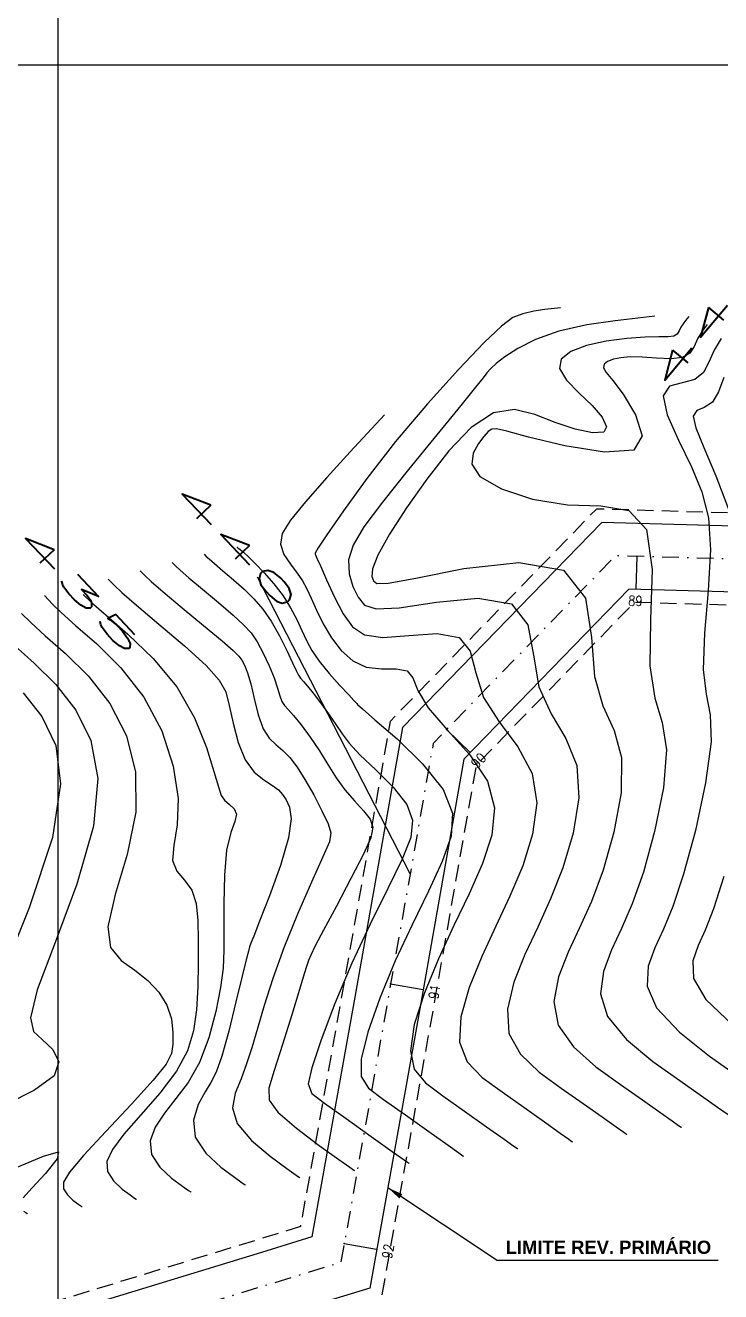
# Model space of a CAD drawing. Header units: millimetres. Extents: x 276147 to 291056, y 9594849 to 9609891.
# Drawn here: x 281516.6 to 281569.4, y 9596075.3 to 9596171.4 of the extents above; entities that cross this region are included whole.
import ezdxf
from ezdxf.enums import TextEntityAlignment as Align

# ---------------------------------------------------------------- set-up
doc = ezdxf.new("R2010")
doc.units = ezdxf.units.MM
doc.header["$LTSCALE"] = 10
for name, pattern in [('CONTINUO', [0]), ('DASHDOTX2', [50.8, 25.4, -12.7, 0, -12.7]), ('HIDDEN', [0.375, 0.25, -0.125])]:
    doc.linetypes.add(name, pattern=pattern)
for name, color, linetype in [('Curvas mestras', 30, 'Continuous'), ('Curvas simples', 9, 'Continuous'), ('Curvas texto', 2, 'Continuous'), ('LINHA02', 8, 'Continuous'), ('TG', 7, 'CONTINUO'), ('Top_malha_coord', 8, 'Continuous')]:
    doc.layers.add(name, color=color, linetype=linetype)
doc.styles.add('r80', font='romans.shx')
doc.styles.add('ROMAND', font='romand', dxfattribs={"height": 0.2})
doc.styles.add('SIMPLEX', font='simplex', dxfattribs={"height": 0.2})
doc.styles.add('T7', font='arial.ttf')
doc.dimstyles.new('cadnorma_dim1', dxfattribs={"dimscale": 0, "dimtxt": 2, "dimasz": 1.199999999999999, "dimexe": 1, "dimexo": 2.5, "dimgap": 0.6, "dimtad": 1, "dimzin": 4, "dimdsep": 46, "dimtxsty": 'r80', "dimblk": 'ARCHTICK', "dimblk1": 'ARCHTICK', "dimblk2": 'ARCHTICK', "dimcen": -1, "dimdle": 1, "dimclrd": 1, "dimclre": 1, "dimclrt": 2, "dimaunit": 1, "dimazin": 0, "dimtfac": 1, "dimtix": 1, "dimtmove": 2, "dimatfit": 0, "dimfxl": 1, "dimarcsym": 0})

# ---------------------------------------------------------------- blocks, each defined once
blk = doc.blocks.new('_ArchTick')
at = {"color": 0, "linetype": 'ByBlock', "const_width": 0.15}
blk.add_lwpolyline([(-0.5, -0.5), (0.5, 0.5)], dxfattribs=at)

msp = doc.modelspace()

# ---------------------------------------------------------------- linework, layer by layer
at = {"color": 8, "linetype": 'HIDDEN', "ltscale": 0.5, "elevation": 160.1796621240507, "flags": 128}
for points in [[(281705.3257447103, 9596186.097807938), (281671.0420966857, 9596148.442213606), (281618.3708522619, 9596117.96751722), (281612.1522653525, 9596096.604426004), (281614.0101236665, 9596087.174232556), (281610.8053393826, 9596082.23393807), (281604.9222878393, 9596084.156284798), (281599.9496397175, 9596090.860116001), (281593.3803922225, 9596109.605399935), (281582.0417510347, 9596127.327627068), (281572.6046193693, 9596134.304534238), (281559.9765863478, 9596134.674678959), (281544.3286989689, 9596118.564739116), (281540.658778394, 9596097.818736246), (281537.5093358072, 9596080.228775298), (281520.4284557049, 9596075.011032958), (281502.0332003358, 9596069.391784875), (281494.509547525, 9596070.404022079), (281490.7256996009, 9596076.43605404), (281493.2584685785, 9596098.132715838), (281480.0995632795, 9596101.385524807), (281449.2964902226, 9596100.548274204), (281430.0223790895, 9596096.12669182), (281411.9683109509, 9596097.93913607), (281407.5724122446, 9596102.453821631), (281411.4039140878, 9596110.665556196), (281403.1008950184, 9596132.470582576), (281380.8081796909, 9596137.376344452), (281359.9408718039, 9596130.859888002), (281347.0544783977, 9596114.790196389), (281314.7314768742, 9596091.261051774), (281302.0196165714, 9596075.766356803), (281286.4640279276, 9596063.849675173), (281278.3709921193, 9596057.649837077), (281271.9708323478, 9596051.505744739), (281253.7808607005, 9596050.73446907), (281235.6029599643, 9596054.86117104), (281221.8458024181, 9596066.889702521), (281218.7834329222, 9596074.38328282), (281220.4968017068, 9596082.605134564), (281229.7359844254, 9596099.331536198), (281236.8484486804, 9596107.608992774), (281236.979980318, 9596119.127903767), (281235.6370826386, 9596129.28381643), (281234.0505352953, 9596141.282374846), (281212.8134960154, 9596149.146566434), (281092.4168111571, 9596154.564297132), (281072.9977757005, 9596155.438134354), (281065.8047075431, 9596158.14915656), (281063.8059635049, 9596165.040728634), (281066.3762022938, 9596173.094204625), (281071.6566353667, 9596181.153613526), (281081.5611500744, 9596198.655863922), (281101.2580152763, 9596233.462159524), (281110.9768763188, 9596250.636341654), (281122.9105798664, 9596265.854385952), (281139.2392582729, 9596279.071111804), (281144.5124366145, 9596320.34150084), (281144.6678345738, 9596400.540929634), (281142.6738615293, 9596440.915119793), (281132.673374487, 9596479.71147487), (281130.7173237967, 9596498.969147392), (281132.9373055062, 9596519.560689582), (281123.2639871383, 9596537.496452231), (281115.0194181657, 9596617.069980796), (281104.5392557544, 9596635.017106473), (281094.1622148029, 9596652.131000444), (281062.9990502925, 9596703.525525687), (281028.0758804538, 9596751.42602632), (281004.8557222936, 9596889.161327347), (280985.2271627478, 9596924.87591348), (280973.6552831217, 9596941.402191738), (280950.7410745324, 9596974.150890775), (280928.3153482458, 9597006.224941807), (280925.6195852169, 9597024.964569218), (280925.2975179172, 9597044.877213322), (280917.2359068681, 9597124.57081029), (280911.1712139401, 9597184.52373918), (280889.6831715604, 9597262.502901934), (280877.7477164246, 9597278.852490822), (280862.055065255, 9597314.685484517), (280856.3541850812, 9597353.476188295), (280854.639876525, 9597373.434056284), (280854.116042565, 9597382.033457942), (280871.520011573, 9597404.084292108), (280905.668337576, 9597426.436078487), (280910.5490067642, 9597446.52226166), (280951.9025449565, 9597502.510226574), (280957.1189760176, 9597513.160656158), (280912.2559968092, 9597626.929295046), (280886.4466186127, 9597649.84623889), (280803.0956212914, 9597671.772893883), (280795.5081167346, 9597683.569792682), (280779.3586608997, 9597708.67864036)], [(281710.5178374354, 9596181.402838333), (281675.4873313782, 9596142.926929222), (281624.307053171, 9596113.31488082), (281619.3497790786, 9596096.28485452), (281621.4263888606, 9596085.744313402), (281613.7482014651, 9596073.908101201), (281600.6285639192, 9596078.195075762), (281593.6947889923, 9596087.542782567), (281587.0441809219, 9596106.520228112), (281576.8415557245, 9596122.466869175), (281570.2070225818, 9596127.371804645), (281562.8511565771, 9596127.587415023), (281550.8473176515, 9596115.229125477), (281547.550488274, 9596096.592201235), (281543.6457749243, 9596074.783975355), (281522.4734780471, 9596068.316416942), (281502.6155564374, 9596062.250364274), (281490.3236323596, 9596063.904127834), (281483.4874242715, 9596074.802088458), (281485.5904618715, 9596092.817507926), (281479.3410703855, 9596094.362323103), (281450.1828653127, 9596093.569781242), (281430.4670404004, 9596089.0468674), (281408.7319094135, 9596091.228852794), (281399.1852311144, 9596101.033503352), (281403.8083725086, 9596110.941892164), (281397.904403359, 9596126.446638325), (281381.1197991235, 9596130.14027862), (281364.0658912837, 9596124.81467321), (281351.9303354857, 9596109.681297015), (281319.5752295485, 9596086.128782371), (281306.9185099731, 9596070.701299338), (281290.7209629054, 9596058.29283213), (281282.937430859, 9596052.330095816), (281274.9102619792, 9596044.624090252), (281253.1431036982, 9596043.701137766), (281232.327572161, 9596048.426628146), (281215.9921594214, 9596062.709449701), (281211.4940514419, 9596073.71626432), (281213.8592733805, 9596085.066129155), (281223.9570691917, 9596103.346943974), (281229.8780090109, 9596110.237709327), (281229.9747168267, 9596118.706916755), (281228.6974866962, 9596128.366206406), (281227.6639062291, 9596136.182850303), (281211.4073002868, 9596142.202760234), (281092.1021365739, 9596147.57137357), (281071.5708639357, 9596148.495260356), (281060.0576341382, 9596152.834524348), (281056.4892279477, 9596165.13821506), (281059.9978339799, 9596176.131930728), (281065.6766406024, 9596184.799368419), (281075.468991096, 9596202.103413628), (281095.1658562979, 9596236.909709232), (281105.1438604567, 9596254.541822702), (281117.8909552532, 9596270.797116162), (281132.6517374361, 9596282.744758626), (281137.513299567, 9596320.793644417), (281137.6674998371, 9596400.374957068), (281135.7175383865, 9596439.857995542), (281125.76273324, 9596478.477130141), (281123.6791015143, 9596498.990861015), (281125.744705554, 9596518.150466044), (281116.4442590884, 9596535.394869061), (281108.2124486681, 9596614.84525679), (281098.5236189183, 9596631.437236797), (281088.1766027751, 9596648.501613624), (281057.1675960032, 9596699.64190077), (281021.4475676514, 9596748.635369822), (280998.1501936199, 9596886.828693196), (280979.2754088979, 9596921.171769831), (280967.9212277801, 9596937.38714387), (280945.0056382589, 9596970.137815801), (280921.6238898133, 9597003.579202123), (280918.6276817167, 9597024.407376846), (280918.3032270725, 9597044.46762471), (280910.2714493166, 9597123.86630265), (280904.2661006415, 9597183.232579943), (280883.2747300601, 9597259.409342542), (280871.6426774854, 9597275.343320373), (280855.2660766902, 9597312.738061812), (280849.3979144628, 9597352.667008877), (280847.6581155221, 9597372.921634253), (280846.9665996198, 9597384.273748573), (280866.7319753881, 9597409.316485843), (280899.5195873695, 9597430.777616875), (280904.0800883559, 9597449.546161648), (280945.8950794268, 9597506.15888102), (280949.4739875075, 9597513.465966662), (280906.3575799417, 9597622.805450775), (280883.0489782383, 9597643.501877958), (280798.6812780778, 9597665.69599096), (280789.6207265427, 9597679.783153443), (280773.4712707121, 9597704.892001115)]]:
    msp.add_lwpolyline(points, dxfattribs=at)
at = {"linetype": 'Continuous'}
for p in [(281563.0338829696, 9596131.08356226, 160.1796621240507), (281563.0338829696, 9596131.08356226, 160.1796621240507), (281548.6081881378, 9596117.947236102, 160.1796621240507), (281548.6081881378, 9596117.947236102, 160.1796621240507), (281544.3591991059, 9596098.644525016, 160.1796621240507), (281544.3591991059, 9596098.644525016, 160.1796621240507), (281540.8372980292, 9596078.95706483, 160.1796621240507), (281540.8372980292, 9596078.95706483, 160.1796621240507)]:
    msp.add_point(p, dxfattribs=at)
at = {"layer": 'Curvas mestras', "linetype": 'CONTINUO'}
for points in [[(281568.3753387368, 9596148.678188596, -10.71693517718492), (281567.9996815821, 9596148.173688872, -10.70794407688345), (281567.6530306012, 9596147.596026503, -10.69597326186752), (281567.3856061568, 9596147.00997257, -10.68213710447571), (281567.065594297, 9596146.503516443, -10.67196489471502), (281566.5156767432, 9596146.170451812, -10.67208955835343), (281565.6229268791, 9596146.069298074, -10.68669555105993), (281564.5319987308, 9596146.117475398, -10.71017310124853), (281563.4519419892, 9596146.197130652, -10.73446391967852), (281562.5510847311, 9596146.212330393, -10.75304542845367), (281561.8348775414, 9596146.154807877, -10.76553732339784), (281561.2680493951, 9596146.03821804, -10.77309507692959), (281560.8301503876, 9596145.87325752, -10.77647970846422), (281560.5600061415, 9596145.658809703, -10.77487525881995), (281560.5112664, 9596145.39079968, -10.76707125504299), (281560.7291324401, 9596145.033857426, -10.75100131021142), (281561.2250346403, 9596144.427416485, -10.72117439485422), (281562.0019579091, 9596143.379613312, -10.67124344021113), (281562.9427837174, 9596141.827152384, -10.60148531183634), (281563.4499717992, 9596140.221014356, -10.53867290742019), (281562.8058774493, 9596139.140747909, -10.51620307934033), (281560.5906101106, 9596138.991237959, -10.5557721548507), (281557.575302834, 9596139.478722392, -10.63227448044611), (281554.8288458205, 9596140.13477731, -10.70890388267841), (281553.1667610282, 9596140.576568604, -10.75674487565672), (281552.3911144709, 9596140.763634289, -10.77844480974863), (281552.0506069147, 9596140.741101155, -10.78454163027021), (281551.7647209823, 9596140.545546688, -10.7838722861747), (281551.4360747073, 9596140.179346161, -10.77846941721194), (281551.0380689617, 9596139.636318546, -10.76866441763971), (281550.6173324044, 9596138.919880703, -10.75363325039183), (281550.5134117996, 9596138.071823105, -10.72792942230851), (281551.1390846815, 9596137.143527113, -10.68495071938051), (281552.7682905557, 9596136.208704324, -10.62161364036402), (281555.119628765, 9596135.430366252, -10.5489086069542), (281557.772864625, 9596134.993854646, -10.48134467264433), (281560.3241962822, 9596134.919006037, -10.42767760736433), (281562.4355642741, 9596134.563662069, -10.37365067292961), (281563.7853399758, 9596133.120161183, -10.29925395318102), (281564.1992952918, 9596130.098699545, -10.19193451272119), (281564.0927902256, 9596126.280899202, -10.06896745858509), (281564.0285793167, 9596122.76624195, -9.9550850648925), (281564.405324198, 9596120.33476173, -9.867845593977506), (281564.9653059294, 9596118.488721156, -9.796112097360009), (281565.2867116703, 9596116.410936993, -9.721573700106518), (281565.0566864737, 9596113.525370244, -9.631634376095946), (281564.3982069768, 9596110.220559916, -9.53655752658642), (281563.5432087089, 9596107.12618923, -9.452321381159408), (281562.6870014513, 9596104.717046645, -9.390563653051203), (281561.8783810002, 9596102.848348532, -9.345560440586723), (281561.1295163982, 9596101.220414497, -9.30724728022733), (281560.5060290698, 9596099.584931938, -9.266169992592523), (281560.2873369631, 9596097.899054501, -9.215315632373319), (281560.8063124031, 9596096.17130162, -9.148281432597713), (281562.2545543028, 9596094.428299323, -9.062093821496518), (281564.2585749471, 9596092.769112911, -8.967496292982531), (281566.3036142114, 9596091.310915284, -8.878661548628315), (281567.9651113808, 9596090.149256403, -8.807243105923078), (281569.1792983859, 9596089.293194514, -8.754817847188434), (281569.9726045689, 9596088.730164943, -8.720443510592702)], [(281532.6937137687, 9596131.814291822, -15.88427285852632), (281532.7732532743, 9596131.740461674, -15.88025688551394), (281532.9262765116, 9596131.607780548, -15.87283735107891), (281533.1806934009, 9596131.391223937, -15.86063397847144), (281533.5594456046, 9596131.050686736, -15.84187204730964), (281534.0842312257, 9596130.54229593, -15.81467833011672), (281534.7559064709, 9596129.841401244, -15.77822787835296), (281535.4919509889, 9596129.000253366, -15.73588936627172), (281536.1890025331, 9596128.09032769, -15.69207981260521), (281536.7662020108, 9596127.175677815, -15.65052131222595), (281537.2327029022, 9596126.290661018, -15.61215597120142), (281537.6201618359, 9596125.462211752, -15.57723093920183), (281537.9715432645, 9596124.700189596, -15.54520685303984), (281538.3750459537, 9596123.946161643, -15.5123984675997), (281538.9301764885, 9596123.124618111, -15.47433395925), (281539.6873494358, 9596122.199903367, -15.42883293269236), (281540.5006132574, 9596121.295763444, -15.38288017493002), (281541.1749243861, 9596120.575793521, -15.34575173756141), (281541.5658612381, 9596120.157434417, -15.32419508127751), (281541.7314751522, 9596119.973501518, -15.31484334429521), (281541.7804424436, 9596119.910652848, -15.31180091577383), (281541.8530042913, 9596119.832521716, -15.307784070927), (281542.2156783467, 9596119.510651546, -15.2899565832017), (281543.1665531219, 9596118.69356004, -15.24409395895461), (281544.8489054519, 9596117.227453712, -15.16228048086893), (281546.786774428, 9596115.349278344, -15.06183483297033), (281548.3493884563, 9596113.393665513, -14.96638435750762), (281549.0466987168, 9596111.603666386, -14.89373060033219), (281548.9515414605, 9596109.855999487, -14.83837168276344), (281548.2774737071, 9596107.935800916, -14.78897990416991), (281547.2297537677, 9596105.679812158, -14.73608519878732), (281545.9804350907, 9596103.131183235, -14.67764781511184), (281544.6932714103, 9596100.38466754, -14.6134855908717), (281543.5274202306, 9596097.5730279, -14.54475415244494), (281542.6236600924, 9596094.981048813, -14.47795963580981), (281542.1181732997, 9596092.9315212, -14.42094586757273), (281542.1276238052, 9596091.621782761, -14.37783751726644), (281542.690602129, 9596090.747346291, -14.33788223415874), (281543.8261814426, 9596089.878272362, -14.28660852330771), (281545.4744996234, 9596088.710356954, -14.21524961091606), (281547.2599623807, 9596087.442342686, -14.13785758954734), (281548.7280381297, 9596086.398706598, -14.07418928070953), (281549.5428378627, 9596085.819356648, -14.03884869123843), (281549.8430268712, 9596085.605912508, -14.02582850036239), (281549.885911014, 9596085.575419778, -14.02396844981959)], [(281521.0269779927, 9596128.179621875, -21.0030525070292), (281521.6500838225, 9596127.588186305, -20.97116386834793), (281522.7545646514, 9596126.614856277, -20.9170980612075), (281524.4165707052, 9596125.178974977, -20.83668344557785), (281526.3373802145, 9596123.335930496, -20.73773144164855), (281528.1245576661, 9596121.175124122, -20.6310492143061), (281529.466695422, 9596118.825778805, -20.52712231970193), (281530.3765153753, 9596116.576415118, -20.43514987572817), (281530.9477692858, 9596114.755372262, -20.36400925312452), (281531.2813619523, 9596113.595791288, -20.31931469900562), (281531.5068122599, 9596112.94999555, -20.2936271093462), (281531.7607891212, 9596112.575105231, -20.27624415341094), (281532.1280043408, 9596112.260538535, -20.25856483491631), (281532.4853252865, 9596111.924901709, -20.24039368549396), (281532.6576622148, 9596111.519097002, -20.22363650580203), (281532.5291072413, 9596110.972080009, -20.20829193733195), (281532.2205008956, 9596110.125011623, -20.18672930026921), (281531.911868574, 9596108.797110058, -20.14941082600532), (281531.7430233475, 9596106.905399827, -20.090810953025), (281531.6929300296, 9596104.758152636, -20.0214536472599), (281531.7003441172, 9596102.761450475, -19.95587515210761), (281531.7040726006, 9596101.197102616, -19.90453840084635), (281531.6431514152, 9596099.849817405, -19.86161229721304), (281531.4566709864, 9596098.380028473, -19.81719230886344), (281531.0950935766, 9596096.553882897, -19.76460974025801), (281530.5543717836, 9596094.56037554, -19.71013898492353), (281529.8418290393, 9596092.694212725, -19.66329022773104), (281528.9815060402, 9596091.1776364, -19.63086350247292), (281528.0643065266, 9596089.943023015, -19.60881809869582), (281527.1978485001, 9596088.850282649, -19.59040314974519), (281526.4979142899, 9596087.784975987, -19.56954444289701), (281526.112933508, 9596086.735255081, -19.5428742206681), (281526.1995010934, 9596085.714922586, -19.50770135930773), (281526.8288296032, 9596084.750417793, -19.46346275348012), (281527.7306130874, 9596083.918733524, -19.4181073787299), (281528.5491662225, 9596083.309503227, -19.38171229997212), (281529.0124674927, 9596082.980080104, -19.36161736203624), (281529.183157646, 9596082.858714266, -19.35421397853904), (281529.2075422403, 9596082.841376577, -19.35315635593398)]]:
    msp.add_polyline3d(points, dxfattribs=at)
at = {"layer": 'Curvas simples', "linetype": 'CONTINUO'}
for points in [[(281557.2449728228, 9596149.939126518, -13.98389528345112), (281556.0593248612, 9596149.80516518, -14.00330572170461), (281555.2215582895, 9596149.679324284, -14.01599903290881), (281554.3854358065, 9596149.494198289, -14.02671663558843), (281553.6449977254, 9596149.195511254, -14.0317922431536), (281552.7730367564, 9596148.554931667, -14.02830455443151), (281551.4620339641, 9596147.300615134, -14.01351854265928), (281549.5124515049, 9596145.258980457, -13.98575158728309), (281547.1566739565, 9596142.649514152, -13.94753122274093), (281544.7350680005, 9596139.789968947, -13.9024374676778), (281542.55239344, 9596136.992108548, -13.85456884532729), (281540.7709875851, 9596134.543746645, -13.81009799302817), (281539.5175828725, 9596132.726709891, -13.77571607738761), (281538.8609655857, 9596131.72539631, -13.75608482557843), (281538.6381424322, 9596131.334508253, -13.74774872525862), (281538.6281729642, 9596131.251318417, -13.74522281149657), (281538.6603874945, 9596131.193127396, -13.74266929665143), (281538.7652003445, 9596130.957334295, -13.73283865474193), (281539.0232945931, 9596130.361364126, -13.70812851181509), (281539.487121991, 9596129.301795034, -13.66409695640002), (281540.0962059941, 9596127.991821725, -13.60894411833979), (281540.7618347391, 9596126.723795058, -13.55403076889021), (281541.4527254509, 9596125.747105388, -13.50815710451255), (281542.3673057427, 9596125.139315061, -13.46988160299637), (281543.761426319, 9596124.935026936, -13.43520232118001), (281545.749623129, 9596125.08926269, -13.4003462235236), (281547.8811600757, 9596125.238712277, -13.36245593902683), (281549.5639833134, 9596124.940486489, -13.31890313009765), (281550.406369012, 9596123.879646342, -13.26723090323182), (281550.8179114553, 9596122.253071848, -13.20566876939534), (281551.4085359535, 9596120.38559726, -13.13261779429422), (281552.5936933552, 9596118.529175341, -13.04799459865583), (281554.0109446732, 9596116.64423888, -12.95777805798252), (281555.1033764653, 9596114.618342182, -12.8694627007612), (281555.4444883683, 9596112.37761294, -12.78918920471594), (281555.1294313596, 9596110.002481408, -12.71768315732743), (281554.3837675079, 9596107.61195624, -12.6543164989821), (281553.41265304, 9596105.294705551, -12.5978765634031), (281552.3396128545, 9596103.018049352, -12.5448128773391), (281551.2677690053, 9596100.718966126, -12.4909902681506), (281550.3188631678, 9596098.377789918, -12.43332051366133), (281549.6891304405, 9596096.148251086, -12.37290204249121), (281549.5934285413, 9596094.227433566, -12.31188010811132), (281550.1783958034, 9596092.744389182, -12.2515400364322), (281551.3177910572, 9596091.556053342, -12.1897278747897), (281552.8171547494, 9596090.451329332, -12.12342972293519), (281554.4707447259, 9596089.28591673, -12.05204700087461), (281556.0276963826, 9596088.182683216, -11.98464169414041), (281557.225864505, 9596087.331289738, -11.93269097021809), (281557.8812900161, 9596086.865260918, -11.90426299694494), (281558.1227633603, 9596086.693565091, -11.89378948465722), (281558.1572591237, 9596086.669037255, -11.89229328187909)], [(281564.4203220619, 9596149.302549032, -12.81826230921109), (281561.3936071469, 9596148.960573575, -12.86781316608221), (281559.2549610342, 9596148.639326667, -12.90021655356068), (281557.1205123087, 9596148.166737532, -12.92757637102883), (281555.3550026288, 9596147.539222552, -12.94245351655672), (281554.0018043191, 9596146.848757772, -12.94699130297201), (281553.023947616, 9596146.211207405, -12.94572858485884), (281552.3731317961, 9596145.713677047, -12.9424892823703), (281551.9557303182, 9596145.328243842, -12.93823781501536), (281551.6667846789, 9596144.99822532, -12.93322365547317), (281551.3707972461, 9596144.621062802, -12.92680599449932), (281550.8101108548, 9596143.910686748, -12.91478275941012), (281549.69652921, 9596142.535150416, -12.89206156271069), (281547.8743772159, 9596140.314251462, -12.85586233457113), (281545.718061607, 9596137.674771221, -12.81265453199421), (281543.7345093192, 9596135.195235435, -12.7712199495549), (281542.3298526191, 9596133.317774957, -12.73789418584462), (281541.5070401077, 9596131.938945077, -12.70922828584702), (281541.1682257055, 9596130.818901196, -12.6793269348822), (281541.2090396503, 9596129.768711485, -12.6440941256846), (281541.499024371, 9596128.803063182, -12.60662989297685), (281541.9011996073, 9596127.987553285, -12.57183346079222), (281542.3749890082, 9596127.390856279, -12.54276972615884), (281543.2654338678, 9596127.093961459, -12.51516640276211), (281545.0139743857, 9596127.180933597, -12.48291691249733), (281547.8287227767, 9596127.62090569, -12.44083222144081), (281550.9844512999, 9596127.923274642, -12.3873937391586), (281553.522599223, 9596127.482502583, -12.32200042166772), (281554.7723562972, 9596125.897984976, -12.24499047555992), (281555.2139141957, 9596123.58884658, -12.16045897823318), (281555.6152170744, 9596121.179145489, -12.07344021784635), (281556.5309043027, 9596119.13103747, -11.98794491702253), (281557.6623980937, 9596117.259066973, -11.90388943292461), (281558.4978218676, 9596115.215874117, -11.82016637138119), (281558.6485544032, 9596112.760198377, -11.73667091762439), (281558.2190228995, 9596110.075174578, -11.65730796471735), (281557.4369149086, 9596107.450033907, -11.58698478628912), (281556.504102179, 9596105.102153251, -11.52877228837721), (281555.5192022364, 9596102.961482415, -11.47839539844102), (281554.5550188035, 9596100.88611591, -11.4297426028902), (281553.7145851358, 9596098.780170925, -11.37760368417042), (281553.2218666143, 9596096.731852224, -11.32037322569204), (281553.3310571614, 9596094.875389252, -11.25734719200082), (281554.2037823041, 9596093.305692894, -11.18839130227249), (281555.6313860185, 9596091.96040586, -11.1156506522934), (281557.3126409046, 9596090.737858318, -11.04184034905893), (281558.9688662776, 9596089.57369662, -10.97044571596459), (281560.4115633849, 9596088.552853985, -10.9080337627351), (281561.4747781936, 9596087.797581803, -10.86194182108417), (281562.0505170914, 9596087.38821255, -10.83697011341843), (281562.2626311056, 9596087.237391878, -10.82777000308533), (281562.2929326805, 9596087.215846498, -10.82645572421873)], [(281566.9882749644, 9596149.278138073, -11.76517627943804), (281566.7296076257, 9596148.9696622, -11.7602602541705), (281566.5537677883, 9596148.733513612, -11.7560516673515), (281566.3915061801, 9596148.463118497, -11.75044829732769), (281566.2663289717, 9596148.188795213, -11.74397178881594), (281566.1165357815, 9596147.951730365, -11.73921032793851), (281565.859127842, 9596147.795827901, -11.7392686797215), (281565.413152231, 9596147.745422767, -11.74656928793092), (281564.7058604205, 9596147.746577939, -11.76080502071682), (281563.6665497323, 9596147.725788413, -11.78098645803084), (281562.2758912271, 9596147.620252177, -11.80544365048669), (281560.7200329375, 9596147.4099783, -11.82978486027832), (281559.2364916367, 9596147.085677868, -11.84893788813167), (281558.0474784692, 9596146.637766836, -11.85812810246392), (281557.3139670744, 9596146.055482617, -11.8537715081151), (281557.1816234599, 9596145.327765485, -11.83258165235421), (281557.7149224273, 9596144.457481638, -11.79335821696122), (281558.6535689648, 9596143.503202932, -11.74324558800112), (281559.6560748542, 9596142.537428124, -11.69147435898449), (281560.4143548616, 9596141.640212838, -11.64685223580133), (281560.7539346918, 9596140.92184319, -11.61649549324318), (281560.53373903, 9596140.500161164, -11.60709756627011), (281559.6770630762, 9596140.458097288, -11.62291573438822), (281558.3646660423, 9596140.7389143, -11.65846229713901), (281556.8416736609, 9596141.250964493, -11.70581351188272), (281555.3050547155, 9596141.855294289, -11.75646215866112), (281553.7591342366, 9596142.223740675, -11.79956788828392), (281552.160081311, 9596141.980835764, -11.82370688704802), (281550.4828712343, 9596140.866604416, -11.82086239932363), (281548.777714128, 9596139.083036441, -11.79664550567071), (281547.1136303124, 9596136.947610395, -11.76007413348671), (281545.5719629383, 9596134.76167474, -11.7193902824915), (281544.283343434, 9596132.762039637, -11.67973171270242), (281543.3907240577, 9596131.169385172, -11.64546029708839), (281542.982797491, 9596130.13704352, -11.61982017734812), (281542.9312081147, 9596129.548955215, -11.60158477318734), (281543.0533377385, 9596129.22171587, -11.58840993177401), (281543.3010373105, 9596129.025838496, -11.57701903491071), (281544.1640343334, 9596129.047510648, -11.5604057666755), (281546.2665234496, 9596129.426839259, -11.53063145113671), (281549.9078234242, 9596130.15254869, -11.48131819927633), (281554.0877435234, 9596130.607836999, -11.41233151920869), (281557.4812151346, 9596130.024519676, -11.32509774595059), (281559.138343582, 9596127.916323606, -11.22275004782983), (281559.6099169332, 9596124.924620308, -11.11524915447484), (281559.8218981955, 9596121.972693719, -11.01426264134034), (281560.4681142502, 9596119.732899603, -10.92789525552911), (281561.3138525117, 9596117.873894064, -10.85000075507241), (281561.892266268, 9596115.813405057, -10.77087002942835), (281561.8526204393, 9596113.14278481, -10.68415266324558), (281561.3086154392, 9596110.147867749, -10.59693275190918), (281560.4900623081, 9596107.288111564, -10.51965307359612), (281559.5955523149, 9596104.909599945, -10.45966796067341), (281558.6987916183, 9596102.904915472, -10.41197791942662), (281557.8422675995, 9596101.053264705, -10.36849492517331), (281557.1103071038, 9596099.182551932, -10.3218868546796), (281556.7546017886, 9596097.315453364, -10.26784442903272), (281557.0686847813, 9596095.523344934, -10.2028142958556), (281558.2291688019, 9596093.866995607, -10.1252425354582), (281559.9449799833, 9596092.364759387, -10.04157348264971), (281561.8081270567, 9596091.024386302, -9.960250942528006), (281563.4669888293, 9596089.861476513, -9.888844410972922), (281564.7954313863, 9596088.923024748, -9.831425811131822), (281565.7236908824, 9596088.263873873, -9.791192692206494), (281566.2197431672, 9596087.911164189, -9.769677249856983), (281566.4024988512, 9596087.781218667, -9.761750521571628), (281566.4286072337, 9596087.762654737, -9.76061811376394)], [(281569.4455943758, 9596147.613864133, -9.659836506438694), (281568.9145550228, 9596146.728934512, -9.641498226349114), (281568.5152149148, 9596145.829712348, -9.62004792052582), (281568.0973074039, 9596145.043805856, -9.602683555069717), (281567.4511841369, 9596144.506272977, -9.598039219007205), (281566.4782511735, 9596144.260892915, -9.609528640369206), (281565.5241381841, 9596143.98631084, -9.61968336070683), (281565.0455302439, 9596143.269890178, -9.605814442180844), (281565.3570618219, 9596141.829889001, -9.552373680777606), (281566.205167977, 9596139.908154987, -9.472376107089502), (281567.1942351634, 9596137.87743145, -9.385977477559607), (281567.9875523449, 9596135.988665842, -9.308160052020412), (281568.4840365126, 9596134.005617063, -9.2332115752765), (281568.6415091563, 9596131.570243163, -9.150246091678582), (281568.4702897872, 9596128.491993565, -9.052812325270196), (281568.1906849382, 9596125.250257283, -8.952196970258598), (281568.075502152, 9596122.491909744, -8.864121177026846), (281568.2951989881, 9596120.620215327, -8.798377769268427), (281568.6108430802, 9596119.063998304, -8.74104619337271), (281568.6811570729, 9596117.008468928, -8.672277370726505), (281568.2607515106, 9596113.907956684, -8.579116141856929), (281567.4877985165, 9596110.293253085, -8.476182333918132), (281566.5963561094, 9596106.964266893, -8.384989668466432), (281565.7784505897, 9596104.52449434, -8.321459378083517), (281565.0579703819, 9596102.791781591, -8.279142961572205), (281564.416766194, 9596101.387563288, -8.245999582312322), (281563.901750038, 9596099.987312946, -8.210453183183233), (281563.8200721372, 9596098.48265564, -8.162786835655908), (281564.5439410225, 9596096.8192573, -8.093748516312615), (281566.2799408009, 9596094.989602033, -7.998945054682309), (281568.5721689115, 9596093.173466435, -7.893419123338816), (281570.7991003658, 9596091.597444268, -7.797072174693682)], [(281569.659268089, 9596144.647443939, -8.557602979559704), (281569.2445778168, 9596143.568019792, -8.530555791538518), (281568.7766966993, 9596142.78784416, -8.514382369143675), (281568.1677040212, 9596142.390634993, -8.513590938146535), (281567.5992219419, 9596142.137893643, -8.516720361276839), (281567.3202588494, 9596141.710570324, -8.508317248165014), (281567.5183421782, 9596140.826726664, -8.475378451138113), (281568.1350695923, 9596139.352882035, -8.414702304839409), (281569.0505557986, 9596137.19266522, -8.325537361114101), (281570.1251862309, 9596134.339019453, -8.210454941753085)], [(281543.8971642003, 9596141.827235632, -14.98675421959754), (281541.2955194471, 9596139.007127713, -14.94656680305755), (281539.5247620124, 9596137.064654768, -14.91845960684847), (281537.8864079468, 9596135.22179627, -14.89095885373214), (281536.7455100938, 9596133.833994359, -14.8683840621056), (281536.1331606478, 9596132.823567303, -14.84756555789173), (281535.9969584047, 9596132.004558405, -14.8234616308732), (281536.2604390144, 9596131.227390954, -14.79270573469367), (281536.7508735914, 9596130.488027178, -14.75863284352491), (281537.2714681135, 9596129.818812298, -14.72625323399231), (281537.6726663805, 9596129.228251914, -14.69884775366202), (281537.9938734527, 9596128.629479257, -14.6727788759421), (281538.3217282143, 9596127.911787938, -14.64267972556669), (281538.7298572346, 9596127.000441229, -14.60462331553251), (281539.2398178274, 9596125.964582, -14.56044264710769), (281539.8601519942, 9596124.909323776, -14.51341070283931), (281540.6008863751, 9596123.940180367, -14.46678378010657), (281541.4779801801, 9596123.164272774, -14.42375175413005), (281542.5088772533, 9596122.689120278, -14.38748774988605), (281543.6705234788, 9596122.557618694, -14.35986019295203), (281544.7778688521, 9596122.554149922, -14.33751813889509), (281545.6053674017, 9596122.398469398, -14.31580580581473), (281546.0403817272, 9596121.861307714, -14.28947133090369), (281546.4219087173, 9596120.91729812, -14.25087859321181), (281547.2018548324, 9596119.59204903, -14.19179537091659), (281548.6564834075, 9596117.92731321, -14.10804426020744), (281550.3594912553, 9596116.029411789, -14.01166671569482), (281551.708931063, 9596114.020810248, -13.91875903019942), (281552.2404233316, 9596111.995026505, -13.84170743901311), (281552.039839822, 9596109.929789238, -13.77805838270839), (281551.3306211071, 9596107.773878574, -13.72164819147704), (281550.3212029041, 9596105.487258855, -13.66698089116508), (281549.1600244729, 9596103.074616292, -13.6112303361555), (281547.9805202089, 9596100.551817331, -13.55223794586752), (281546.9231421988, 9596097.97540891, -13.48903732307051), (281546.1563952664, 9596095.564649949, -13.42543083915049), (281545.8558009217, 9596093.579477884, -13.3664130042566), (281546.153009303, 9596092.183085471, -13.31468877059203), (281547.0041970931, 9596091.151699813, -13.26380504443344), (281548.3216675973, 9596090.164801346, -13.2050191495477), (281549.9726221747, 9596088.998136844, -13.13364830586622), (281551.6438293805, 9596087.812512448, -13.06124962554571), (281552.9769518179, 9596086.864998663, -13.00344013175018), (281553.7120639383, 9596086.342308281, -12.97155582773533), (281553.9828946168, 9596086.149739299, -12.95980901896519), (281554.0215855701, 9596086.122229017, -12.95813087213583)], [(281527.782609664, 9596130.618090093, -17.94513432858767), (281528.0338350536, 9596130.354844777, -17.93146508486498), (281528.3785092452, 9596130.034914799, -17.914062496708), (281529.0416095996, 9596129.459960258, -17.88191108955337), (281530.0827195327, 9596128.587772638, -17.83243168538004), (281531.2944443316, 9596127.575694205, -17.77494336638162), (281532.4026392543, 9596126.630956668, -17.72173994770529), (281533.2020710389, 9596125.89844632, -17.68168895513784), (281533.7631433484, 9596125.273672726, -17.64995310213683), (281534.2251653211, 9596124.589799033, -17.61826890086783), (281534.6943882151, 9596123.729828289, -17.58066965025179), (281535.1448087386, 9596122.776114183, -17.54037596677918), (281535.5173627093, 9596121.860846307, -17.50290518332301), (281535.7725034651, 9596121.0937225, -17.47264581671013), (281535.9487483971, 9596120.494462546, -17.44947087994345), (281536.1041344103, 9596120.060292454, -17.43212446433282), (281536.2955038681, 9596119.762436138, -17.41852258014521), (281536.5749269618, 9596119.46810907, -17.40326879356556), (281536.9932803396, 9596119.018525593, -17.38013860225001), (281537.5779302494, 9596118.298917051, -17.34482182850158), (281538.2622063229, 9596117.370584665, -17.30066555706108), (281538.9559227877, 9596116.338845642, -17.25293126489535), (281539.594157304, 9596115.297247063, -17.20598760750406), (281540.2130172787, 9596114.292260464, -17.16063259981135), (281540.8738725557, 9596113.358588263, -17.11677148789434), (281541.6041971756, 9596112.523839567, -17.07475748876143), (281542.2959009948, 9596111.787258307, -17.03673558312258), (281542.8070030693, 9596111.140996106, -17.00529865428368), (281543.0125082092, 9596110.533634337, -16.98127087330474), (281542.8553792593, 9596109.73948331, -16.95840158426702), (281542.2955628129, 9596108.489281075, -16.92867139386041), (281541.3473514741, 9596106.640341833, -16.88711774602095), (281540.2423968458, 9596104.556267388, -16.84100538308533), (281539.2666945438, 9596102.727236683, -16.8006559574537), (281538.6376706286, 9596101.523102073, -16.77382459255435), (281538.2984749741, 9596100.83242354, -16.75800071071401), (281538.1236898986, 9596100.423434477, -16.74810716471663), (281537.9917329423, 9596100.05152968, -16.73856911455769), (281537.7963734962, 9596099.42073462, -16.7218202385379), (281537.4352171611, 9596098.22223216, -16.68979637129493), (281536.8498686777, 9596096.29305739, -16.63832953941571), (281536.1579273188, 9596094.05364631, -16.57883631568663), (281535.5209914903, 9596092.07028511, -16.52662939860286), (281535.1098581405, 9596090.746005742, -16.49148718235344), (281535.1321063753, 9596089.830818111, -16.46105091881734), (281535.8045138473, 9596088.911479851, -16.41742762006149), (281537.2156739976, 9596087.698016036, -16.34933674879406), (281538.9414414618, 9596086.393538494, -16.27194816546083), (281540.4294876755, 9596085.324431473, -16.20704432410682), (281541.2634297634, 9596084.731470646, -16.17087346603191), (281541.5706716374, 9596084.513011338, -16.15754735769261), (281541.6145639039, 9596084.481802298, -16.15564359767862)], [(281530.2091740187, 9596131.246565918, -16.9162808334481), (281530.3637744122, 9596131.084568799, -16.90786898802295), (281530.5758817605, 9596130.88768873, -16.89715969739743), (281530.9839430557, 9596130.533870403, -16.87737422031611), (281531.6317069664, 9596129.989498286, -16.84653282185585), (281532.4269449668, 9596129.31318997, -16.80840769046009), (281533.2434352388, 9596128.586625801, -16.76820912255474), (281533.9820359462, 9596127.86342164, -16.7296841808388), (281534.6519262105, 9596127.08495138, -16.69072749625454), (281535.2893651355, 9596126.164525427, -16.64777049890509), (281535.9139091409, 9596125.064639965, -16.59919166398734), (281536.4783039148, 9596123.944535308, -16.5511576795511), (281536.9185954571, 9596123.012635563, -16.5117821528369), (281537.1955652711, 9596122.418522703, -16.48675397169112), (281537.3689558926, 9596122.076418212, -16.47206302443786), (281537.5232493508, 9596121.841697441, -16.46127426871359), (281537.7337548427, 9596121.583139012, -16.44857600281509), (281538.0390971618, 9596121.223107496, -16.43064886444742), (281538.4687262619, 9596120.697366757, -16.40479674169589), (281539.0302923009, 9596119.973271376, -16.36979631529223), (281539.644227272, 9596119.144540925, -16.3303158841704), (281540.2091613755, 9596118.336485725, -16.29249658054002), (281540.6764628732, 9596117.627620513, -16.25988745639594), (281541.2084583215, 9596116.909297707, -16.22566977838554), (281542.0202123389, 9596116.026074152, -16.18043273352353), (281543.2265508136, 9596114.87564664, -16.11851899491424), (281544.5413377107, 9596113.568267826, -16.04928519166103), (281545.5781952619, 9596112.26733031, -15.98584149960917), (281546.0273004823, 9596111.064397499, -15.93740760438644), (281545.885032521, 9596109.763721008, -15.89764173674891), (281545.2243263094, 9596108.097724253, -15.85631164957564), (281544.1383036318, 9596105.872365462, -15.80518952660762), (281542.8008457065, 9596103.187749173, -15.74406526129721), (281541.4060216144, 9596100.21751875, -15.67473328867018), (281540.1316982642, 9596097.17064789, -15.60047101464855), (281539.0909249181, 9596094.397447674, -15.53048843252733), (281538.3805446801, 9596092.283565514, -15.47547878379962), (281538.102237305, 9596091.06047905, -15.440986251368), (281538.3770071649, 9596090.342992768, -15.4119594238841), (281539.3306942907, 9596089.59174438, -15.36819795003649), (281540.9763780717, 9596088.422577063, -15.29685089576785), (281542.8760943791, 9596087.07217192, -15.21446554109249), (281544.4791244409, 9596085.932414528, -15.14493842961062), (281545.3736117875, 9596085.296405012, -15.10614155468332), (281545.7031591263, 9596085.062085722, -15.0918479819924), (281545.7502374601, 9596085.028611537, -15.08980604013462)], [(281525.3560453091, 9596129.98961427, -18.97398782390204), (281525.7038956949, 9596129.625120755, -18.95506118164892), (281526.1811367295, 9596129.182140864, -18.9309652961351), (281527.0992751442, 9596128.386050118, -18.88644797893031), (281528.5337330989, 9596127.186046988, -18.81833052876433), (281530.1619436928, 9596125.838197432, -18.74147900953218), (281531.5618432668, 9596124.675286535, -18.6752707401433), (281532.4187953033, 9596123.940533789, -18.63399162937682), (281532.8478728699, 9596123.518899381, -18.6115620243622), (281533.0715741854, 9596123.205781916, -18.5968110335202), (281533.27538484, 9596122.816670448, -18.57996908182068), (281533.4967419257, 9596122.247432696, -18.55687237632495), (281533.736064907, 9596121.414026849, -18.5247585416914), (281533.9979389916, 9596120.288700022, -18.48262610597564), (281534.303588332, 9596119.068836162, -18.43651707269285), (281534.6783988193, 9596118.008104183, -18.39423429881251), (281535.1371911428, 9596117.287741402, -18.36141922199434), (281535.6525241613, 9596116.799245846, -18.3350671971825), (281536.1863895288, 9596116.361681968, -18.31001213533133), (281536.7132407009, 9596115.816485351, -18.2815708703387), (281537.2573713145, 9596115.094566086, -18.2469917442908), (281537.8555388061, 9596114.149204394, -18.20400594939971), (281538.5178613974, 9596112.98093301, -18.1524278338442), (281539.1479144486, 9596111.779295636, -18.10040411768969), (281539.6226341127, 9596110.78109148, -18.05816477498999), (281539.8314871643, 9596110.108525906, -18.03193313456401), (281539.7140528861, 9596109.425435904, -18.01190637555234), (281539.2224391837, 9596108.281064622, -17.98427507214043), (281538.3540609485, 9596106.365848707, -17.9389470766441), (281537.2875499743, 9596103.934979899, -17.88069895337364), (281536.2468440415, 9596101.384843446, -17.81802456490951), (281535.4091016554, 9596099.047812343, -17.75825919236783), (281534.7643602217, 9596097.000210557, -17.70410387057612), (281534.255882874, 9596095.2543518, -17.65710101791453), (281533.8278015483, 9596093.804144144, -17.61817248075064), (281533.4277383877, 9596092.569874123, -17.5857575504601), (281533.0041893314, 9596091.453421623, -17.55767481281916), (281532.5662506366, 9596090.364982327, -17.53079888780158), (281532.3654258385, 9596089.248022068, -17.49822863816783), (281532.7138177826, 9596088.054319464, -17.45211888246959), (281533.7862739345, 9596086.777219437, -17.38874172643088), (281535.2086092219, 9596085.576321144, -17.32083828808069), (281536.4693801895, 9596084.652788056, -17.2652669676722), (281537.1797763397, 9596084.147673795, -17.23445475133158), (281537.4414999731, 9596083.96157865, -17.22310289370623), (281537.47888935, 9596083.934994055, -17.22148120807512)], [(281522.9294809537, 9596129.361138444, -20.00284131904161), (281523.370439768, 9596128.898275102, -19.97882218935095), (281523.9556376672, 9596128.352393864, -19.94918726247531), (281525.0620123466, 9596127.38985689, -19.89543711524718), (281526.7744378742, 9596125.948653765, -19.81383600996602), (281528.7076286346, 9596124.301422918, -19.72105206103564), (281530.3587610872, 9596122.804462502, -19.63885422391141), (281531.3554918141, 9596121.70294088, -19.58275065387389), (281531.8473988528, 9596120.797488328, -19.54320566405343), (281532.1145433559, 9596119.777601345, -19.50442257625079), (281532.3977588889, 9596118.433550483, -19.45469440231361), (281532.7809756229, 9596116.958682543, -19.39867211880889), (281533.3088951487, 9596115.647120386, -19.34509647774073), (281533.9955412081, 9596114.721551545, -19.30098319038783), (281534.7322052087, 9596114.118945232, -19.2664489802232), (281535.3794997177, 9596113.704838341, -19.23988564809812), (281535.8361201471, 9596113.357799843, -19.21934758274844), (281536.1530952629, 9596113.008516055, -19.20153912322391), (281536.4195396811, 9596112.600707378, -19.18282720158143), (281536.6799846218, 9596112.050580783, -19.15957211373862), (281536.8006377629, 9596111.164308453, -19.12810803306323), (281536.6031233902, 9596109.720550153, -19.08476252972869), (281535.9867301142, 9596107.63052342, -19.02864794138853), (281535.1614028002, 9596105.33565395, -18.97001494283583), (281534.4147496404, 9596103.409925232, -18.92189899648329), (281533.9653112806, 9596102.274871144, -18.89372639692411), (281533.7553552309, 9596101.742245166, -18.88048741672222), (281533.6580794639, 9596101.47135419, -18.87356329921434), (281533.5580475597, 9596101.136427041, -18.86459611440344), (281533.3852795284, 9596100.47138033, -18.84627136008609), (281533.0811589911, 9596099.225053623, -18.81153543389203), (281532.6146536708, 9596097.282162601, -18.75723352815513), (281532.0650706781, 9596095.070919402, -18.69580569196521), (281531.5393012295, 9596093.15541428, -18.64359083442511), (281531.111069854, 9596091.93832039, -18.61230418333113), (281530.721432333, 9596091.176646477, -18.5951664122662), (281530.278279768, 9596090.465987198, -18.58077457136503), (281529.7571462783, 9596089.492009494, -18.55931944035953), (281529.4041440611, 9596088.300672509, -18.52736669548582), (281529.5330303415, 9596087.0280097, -18.48307576772319), (281530.3301800535, 9596085.806303427, -18.42704018842451), (281531.4724400021, 9596084.752837747, -18.3695900645366), (281532.5092737059, 9596083.98114564, -18.32348962375218), (281533.0961219157, 9596083.563876944, -18.2980360565966), (281533.3123293103, 9596083.410146954, -18.28865844246721), (281533.3432157937, 9596083.388184814, -18.28731876567733)], [(281518.0763532465, 9596128.104187798, -22.06054832201013), (281518.6835162182, 9596127.460968656, -22.02728282459114), (281519.3445299756, 9596126.823977748, -21.99314044139143), (281520.447117956, 9596125.839855662, -21.93875898702802), (281522.0490655591, 9596124.440993454, -21.86076303323765), (281523.8900279707, 9596122.624014145, -21.76426797252171), (281525.6301258315, 9596120.401601732, -21.65651204113638), (281526.9811778675, 9596117.834107945, -21.54525772665195), (281527.8617941752, 9596115.172569409, -21.44036500164336), (281528.2422799371, 9596112.715690473, -21.35221815076923), (281528.1564608259, 9596110.704507612, -21.28803666363498), (281527.8922364804, 9596109.149386814, -21.24238104538793), (281527.8010280268, 9596108.00302517, -21.20664695321139), (281528.1300986855, 9596107.189140182, -21.17337123778682), (281528.7100900441, 9596106.515526894, -21.1396551903712), (281529.2674887873, 9596105.76100276, -21.1037413007256), (281529.5910033084, 9596104.746375306, -21.06399901365191), (281529.7182288422, 9596103.460417379, -21.01930575733101), (281529.7489813321, 9596101.933891939, -20.968665935416), (281529.759867384, 9596100.214682756, -20.91211087602679), (281529.7346532325, 9596098.419143962, -20.85377924216701), (281529.6338947689, 9596096.680748515, -20.79883657584693), (281529.403720538, 9596095.091372821, -20.75137495589698), (281528.9325347001, 9596093.576510085, -20.7111930069772), (281528.0943130673, 9596092.020057937, -20.67701594260555), (281526.8371156977, 9596090.353855006, -20.64765281267719), (281525.4053266527, 9596088.701511877, -20.62224853262572), (281524.1174172304, 9596087.234577108, -20.60003169547096), (281523.2386813009, 9596086.077941487, -20.57976943274522), (281522.8217229532, 9596085.169836657, -20.55838171319593), (281522.8659718434, 9596084.401834479, -20.53232691817939), (281523.327479151, 9596083.694531163, -20.49988528576469), (281523.9887871727, 9596083.084629301, -20.4666246728415), (281524.5890597393, 9596082.637860814, -20.43993495611031), (281524.928814072, 9596082.39628426, -20.42519867999042), (281525.0539859839, 9596082.307282576, -20.41976954738172), (281525.0718676843, 9596082.294567337, -20.41899393367609)], [(281516.3400534437, 9596126.742315434, -23.05151316223461), (281517.0389761311, 9596126.05977019, -23.01511704714758), (281518.1396702634, 9596125.064856047, -22.96041996552631), (281519.6783646167, 9596123.713520683, -22.88525113180773), (281521.4171103718, 9596121.996172827, -22.79407273526564), (281523.0494125475, 9596119.911831705, -22.69300508909194), (281524.2978132205, 9596117.46758649, -22.58785007099183), (281525.0009796723, 9596114.702798089, -22.48313601893867), (281525.026617234, 9596111.664894354, -22.38307271725765), (281524.3604122646, 9596108.460608311, -22.29144501281232), (281523.4599882228, 9596105.43388878, -22.21033757700613), (281522.9009545994, 9596102.987990767, -22.14141007637633), (281523.1073496664, 9596101.397601467, -22.0851517326341), (281523.8969308416, 9596100.423138866, -22.03736997596255), (281524.9358853289, 9596099.696454164, -21.99270180510612), (281525.9338102607, 9596098.912973698, -21.94699611133231), (281526.7739444807, 9596098.022426387, -21.9009493831222), (281527.3829377742, 9596097.038121322, -21.85647014519461), (281527.7145191863, 9596095.989058701, -21.81543752559489), (281527.8307408568, 9596094.967022318, -21.7796135660287), (281527.8207351832, 9596094.079487085, -21.75073089162154), (281527.7151962054, 9596093.361608688, -21.72932537496351), (281527.311053455, 9596092.559237873, -21.71114518426154), (281526.3467980922, 9596091.345902145, -21.69074160462745), (281524.6927243582, 9596089.530074613, -21.66444217555951), (281522.7463477765, 9596087.459999735, -21.63567891364485), (281521.0369859625, 9596085.61887256, -21.60966027373482), (281519.9794483109, 9596084.370906983, -21.58999442265159), (281519.5305124003, 9596083.604419231, -21.57388923832011), (281519.5324415955, 9596083.088747367, -21.55695252984557), (281519.826128699, 9596082.638644535, -21.53630781804944), (281520.2469612599, 9596082.25052607, -21.51514199954951), (281520.6289522561, 9596081.9662184, -21.49815763233019), (281520.8451596481, 9596081.812487407, -21.48877998537185), (281520.9248153194, 9596081.755849883, -21.48532506337185), (281520.9361941303, 9596081.747759096, -21.48483152387459)], [(281515.8322235675, 9596124.289855428, -23.9820808914051), (281517.3076646765, 9596122.98604891, -23.90973924300894), (281518.9441927721, 9596121.368331503, -23.82387749800952), (281520.4687002638, 9596119.422061682, -23.72949811696569), (281521.6144475735, 9596117.101065038, -23.63044243552983), (281522.1401661717, 9596114.233027775, -23.52590704892319), (281521.8109545329, 9596110.61409923, -23.41392731663333), (281520.5473774517, 9596106.22455934, -23.29545158342486), (281518.8918499673, 9596101.78119842, -23.18308004372787), (281517.5422554332, 9596098.184935357, -23.09232577160262), (281517.0337881298, 9596096.075042987, -23.03339374813052), (281517.2509100706, 9596095.044217847, -22.99525636140285), (281517.9153961976, 9596094.423510417, -22.96157786631053), (281518.7123171099, 9596093.667738706, -22.92081502751941), (281519.1799120583, 9596092.726798935, -22.88059519239729), (281518.8197149466, 9596091.674351867, -22.85333813979784), (281517.3275429407, 9596090.578552928, -22.84738328479258), (281515.1763422269, 9596089.485516254, -22.85474801194184)], [(281516.4712751709, 9596120.740489187, -24.8536822280407), (281517.8879879793, 9596118.93229165, -24.76599114478134), (281518.9342668512, 9596116.741628451, -24.67320303027785), (281519.3048280611, 9596113.819934405, -24.57002393601263), (281518.6812747772, 9596109.754590562, -24.44932417079369), (281516.9275800487, 9596104.416761164, -24.30961248054203), (281514.6372044299, 9596098.812736196, -24.17195097010384)], [(281569.6495035094, 9596106.802344551, -7.317657955715191), (281568.8699007259, 9596104.331941038, -7.252355050321512), (281568.2375587641, 9596102.735214654, -7.21272550281401), (281567.7040149922, 9596101.554713076, -7.184751937249928), (281567.2974720065, 9596100.389693957, -7.154736353750621), (281567.352808311, 9596099.066256775, -7.110258018856712), (281568.2815686426, 9596097.467212986, -7.039215620283812), (281570.3053273013, 9596095.550905744, -6.935796320522513)], [(281516.004604187, 9596084.736843223, -22.68251319319504), (281518.0187789918, 9596085.57477724, -22.66953964161482), (281519.1585086089, 9596085.912997615, -22.65774428602569), (281519.0554093482, 9596085.364185836, -22.64182991705863), (281518.159182394, 9596084.268501038, -22.62391605131822), (281517.1240501542, 9596083.147972777, -22.60797641987708), (281516.4735483477, 9596082.410482036, -22.59686758412542)], [(281516.5051343449, 9596081.416421844, -22.56365931368461), (281516.6688447703, 9596081.294574989, -22.55638027589563), (281516.7615052246, 9596081.22869056, -22.55236129075323), (281516.7956436545, 9596081.204417195, -22.55088059950182), (281516.8005205739, 9596081.200949855, -22.55066908153501)]]:
    msp.add_polyline3d(points, dxfattribs=at)
at = {"layer": 'LINHA02', "extrusion": (-0.0200587750042602, 0.03274469824035457, 0.999262443146182)}
msp.add_line((281534.2379827298, 9596129.536780246, -456.1034069250132), (281545.8267034084, 9596107.026597844, -455.1331466321392), dxfattribs=at)
at = {"layer": 'TG', "color": 3, "linetype": 'Continuous'}
for p, q in [((281563.0338829696, 9596131.08356226, 160.1796621240507), (281562.9606360485, 9596128.584635515, 160.1796621240507)), ((281563.0338829699, 9596131.08356226, 160.1796621240507), (281562.9606360485, 9596128.584635515, 160.1796621240507)), ((281548.6081881378, 9596117.947236102, 160.1796621240507), (281550.4014849755, 9596116.205373175, 160.1796621240507)), ((281548.6081881375, 9596117.947236102, 160.1796621240507), (281550.4014849755, 9596116.205373175, 160.1796621240507)), ((281544.3591991059, 9596098.644525016, 160.1796621240507), (281546.8209778372, 9596098.209041977, 160.1796621240507)), ((281544.3591991056, 9596098.644525016, 160.1796621240507), (281546.8209778384, 9596098.209041977, 160.1796621240507)), ((281540.8372980292, 9596078.95706483, 160.1796621240507), (281543.2981638674, 9596078.516452387, 160.1796621240507))]:
    msp.add_line(p, q, dxfattribs=at)
at = {"layer": 'TG', "color": 1, "linetype": 'DASHDOTX2', "ltscale": 0.005, "elevation": 160.1796621240507, "flags": 128}
msp.add_lwpolyline([(281790.7268869359, 9596216.427577747), (281789.4419953647, 9596215.538653059), (281713.6258222786, 9596190.015370687), (281673.2647140323, 9596145.684571415), (281621.3389527166, 9596115.64119902), (281615.7510222154, 9596096.444640262), (281617.7182562636, 9596086.45927298), (281612.276770424, 9596078.071019635), (281602.7754258794, 9596081.175680282), (281596.8222143546, 9596089.201449282), (281590.2122865723, 9596108.062814023), (281579.4416533798, 9596124.897248125), (281571.4058209757, 9596130.83816944), (281561.4138714623, 9596131.13104699), (281547.5880083105, 9596116.896932298), (281544.1046333342, 9596097.205468744), (281540.5775553655, 9596077.506375324), (281521.4509668761, 9596071.66372495), (281502.3243783867, 9596065.821074575), (281492.4165899422, 9596067.154074958), (281487.1065619363, 9596075.61907125), (281489.424465225, 9596095.475111881), (281479.7203168323, 9596097.873923955), (281449.7396777679, 9596097.059027724), (281430.2447097449, 9596092.586779607), (281410.3501101822, 9596094.58399443), (281403.3788216795, 9596101.743662491), (281407.606143298, 9596110.803724177), (281400.5026491884, 9596129.458610447), (281380.9639894072, 9596133.758311536), (281362.0033815439, 9596127.837280607), (281349.4924069416, 9596112.235746702), (281317.1533532111, 9596088.69491707), (281304.4690632719, 9596073.23382807), (281288.5924954164, 9596061.071253652), (281280.6542114894, 9596054.989966448), (281273.4405471637, 9596048.064917497), (281253.4619821996, 9596047.21780342), (281233.9652660625, 9596051.643899594), (281218.9189809201, 9596064.799576113), (281215.1387421818, 9596074.049773568), (281217.1780375437, 9596083.83563186), (281226.8465268085, 9596101.339240085), (281233.3632288458, 9596108.923351051), (281233.4773485725, 9596118.917410262), (281232.1672846674, 9596128.82501142), (281230.8572207621, 9596138.732612574), (281212.1103981511, 9596145.674663335), (281092.2594738657, 9596151.067835353), (281072.2843198184, 9596151.966697356), (281062.9311708404, 9596155.491840454), (281060.1475957258, 9596165.089471845), (281063.1870181368, 9596174.613067677), (281068.6666379847, 9596182.976490973), (281078.515070585, 9596200.379638772), (281098.2119357871, 9596235.18593438), (281108.0603683878, 9596252.589082178), (281120.4007675595, 9596268.325751055), (281135.9454978545, 9596280.907935213), (281141.0128680904, 9596320.567572625), (281141.1676672056, 9596400.45794335), (281139.1956999575, 9596440.386557667), (281129.2180538635, 9596479.094302505), (281127.1982126556, 9596498.980004204), (281129.3410055299, 9596518.855577812), (281119.8541231133, 9596536.445660645), (281111.6159334168, 9596615.957618793), (281101.5314373364, 9596633.227171635), (281091.1694087888, 9596650.31630703), (281060.0833231477, 9596701.58371323), (281024.7617240526, 9596750.030698072), (281001.5029579565, 9596887.99501027), (280982.2512858229, 9596923.023841655), (280970.7882554504, 9596939.3946678), (280947.8733563958, 9596972.144353287), (280924.9696190296, 9597004.902071966), (280922.1236334663, 9597024.68597303), (280921.8003724947, 9597044.672419015), (280913.7536780926, 9597124.218556473), (280907.7186572907, 9597183.87815956), (280886.4789508103, 9597260.956122238), (280874.6951969551, 9597277.097905597), (280858.6605709725, 9597313.711773163), (280852.876049772, 9597353.071598586), (280851.1489960236, 9597373.17784527), (280850.5413210922, 9597383.153603258), (280869.1259934803, 9597406.700388975), (280902.5939624727, 9597428.606847681), (280907.3145475598, 9597448.034211652), (280948.8988121914, 9597504.334553793), (280953.2964817624, 9597513.313311411), (280909.3067883757, 9597624.867372911), (280884.7477984255, 9597646.674058424), (280800.8884496848, 9597668.734442422), (280792.5644216387, 9597681.676473062), (280757.4817696955, 9597736.22227156)], dxfattribs=at)
at = {"layer": 'TG', "color": 8, "linetype": 'CONTINUO', "elevation": 160.1796621240507}
for points in [[(281697.9086425687, 9596169.03886377), (281674.8522978504, 9596143.714826992), (281623.4590244694, 9596113.979543163), (281618.3215628317, 9596096.33050759), (281620.3669224037, 9596085.948587567), (281613.327792596, 9596075.097506467), (281601.2419530503, 9596079.046677051), (281594.5883390951, 9596088.016687341), (281587.9493539647, 9596106.960966945), (281577.5844407686, 9596123.161263162), (281570.5495364082, 9596128.362194587), (281562.4405036866, 9596128.599881297), (281549.9160864108, 9596115.70564171), (281546.5659582911, 9596096.767420525), (281542.7691407641, 9596075.561803918), (281533.9603037653, 9596072.870944813)], [(281689.9208779068, 9596167.692415684), (281671.677130213, 9596147.654315837), (281619.2188809627, 9596117.302854875), (281613.1804815988, 9596096.558772935), (281615.0695901223, 9596086.969958385), (281611.2257482509, 9596081.044532802), (281604.3088987073, 9596083.304683506), (281599.0560896135, 9596090.386211228), (281592.4752191793, 9596109.164661104), (281581.2988659901, 9596126.633233083), (281572.2621055421, 9596133.314144295), (281560.3872392373, 9596133.662212681), (281545.2599302089, 9596118.088222882), (281541.6433083765, 9596097.643516958), (281538.3859699664, 9596079.450946733), (281534.544595863, 9596078.277511863)], [(281534.5445958627, 9596078.277511867), (281520.7206017539, 9596074.054659242), (281502.1163940644, 9596068.371581933), (281493.9115596443, 9596069.475465763), (281489.6916602681, 9596076.202630384), (281492.1630390491, 9596097.373400426), (281479.9912071516, 9596100.382210283), (281449.4231152355, 9596099.551346641), (281430.0859021338, 9596095.11528833), (281411.5059678739, 9596096.980524173), (281406.3742435115, 9596102.250919024), (281410.3188367193, 9596110.705032766), (281402.358539067, 9596131.610019114), (281380.8526967525, 9596136.342620762), (281360.5301603012, 9596129.996285895), (281347.7510294101, 9596114.060353622), (281315.4234415416, 9596090.527870432), (281302.7194584856, 9596075.042777168), (281287.072161496, 9596063.055840457), (281279.0233405107, 9596056.889874045), (281272.3907508666, 9596050.522651242), (281256.4608778802, 9596049.84720635)]]:
    msp.add_lwpolyline(points, dxfattribs=at)
at = {"layer": 'Top_malha_coord'}
for p, q in [((281519.1202998299, 9594947.77740042), (281519.1202998299, 9597782.248645676)), ((280704.9449592536, 9596168.365639728), (282519.1202998299, 9596168.365639724))]:
    msp.add_line(p, q, dxfattribs=at)

# ---------------------------------------------------------------- texts
at = {"layer": 'Curvas texto', "extrusion": (-0.0200587750042602, 0.03274469824035457, 0.999262443146182), "style": 'SIMPLEX'}
for s, rotation, width, p, p2 in [('445', 198.5409297807542, 3.299405131120243, (-5252760.084574756, -8029853.760910574, 308564.3670167998), (-5252772.150316477, -8029857.807637813, 308564.3670167998)), ('440', 102.1619862777608, 3.299405318213101, (-5252724.153014214, -8029866.915761601, 308559.3670167997), (-5252726.83413891, -8029854.475113976, 308559.3670167997)), ('435', 101.9593868361585, 3.299405313139881, (-5252712.257203436, -8029870.44417411, 308554.3670167996), (-5252714.894320988, -8029857.994123769, 308554.3670167996))]:
    msp.add_text(s, height=1.5, rotation=rotation, dxfattribs=dict(at, width=width)).set_placement(p, p2, align=Align.FIT)
at = {"layer": 'TG', "color": 5, "extrusion": (-0.06175163263309259, 0.001810023844468189, 0.998089905610126), "style": 'ROMAND', "width": 0.8555555542974456}
msp.add_text('89', height=0.75, rotation=89.98057461173268, dxfattribs=at).set_placement((-9600257.154578185, 296.1302062571968, 142.1227483397836), (-9600257.154205244, 297.2302061923589, 142.1227483397836), align=Align.FIT)
at = {"layer": 'TG', "color": 5, "extrusion": (-0.04304363048532955, -0.04431462731212325, 0.998089905610126), "style": 'ROMAND', "width": 0.8324324306584915}
msp.add_text('90', height=0.75, rotation=89.98057451470011, dxfattribs=at).set_placement((-6484084.99420406, 7066129.377523649, -437207.3910256038), (-6484084.993831118, 7066130.477523583, -437207.3910256038), align=Align.FIT)
at = {"layer": 'TG', "color": 5, "extrusion": (-0.01076133537964462, -0.06083365828237506, 0.998089905610126), "style": 'ROMAND'}
for s, rotation, width, p, p2 in [('91', 89.98057442977496, 0.9935483832975998, (-1394331.575034931, 9480298.178962199, -586635.705354736), (-1394331.574661987, 9480299.278962132, -586635.705354736)), ('92', 89.98057440548713, 0.8324324278398907, (-1394331.616725789, 9480278.212010732, -586634.4694726805), (-1394331.616352844, 9480279.312010663, -586634.4694726805))]:
    msp.add_text(s, height=0.75, rotation=rotation, dxfattribs=dict(at, width=width)).set_placement(p, p2, align=Align.FIT)
at = {"layer": 'Top_malha_coord', "color": 7, "insert": (281553.0895895595, 9596079.165912563, 160.1796621240507), "char_height": 1, "attachment_point": 1, "style": 'T7'}
msp.add_mtext_dynamic_manual_height_columns('{\\fArial|b1|i0|c0|p34;LIMITE REV. PRIMÁRIO}', width=16.67673822349752, gutter_width=12.5, heights=[0], dxfattribs=at)

# ---------------------------------------------------------------- leaders
at = {"linetype": 'CONTINUO'}
msp.add_leader([(281544.1352417771, 9596083.191618664, 160.1796621240507), (281552.4479431828, 9596077.694003977, 160.1796621240507), (281569.2235688031, 9596077.694003977, 160.1796621240507)], dimstyle='cadnorma_dim1', override={"dimscale": 1, "dimgap": 0.6, "dimtad": 0, "dimzin": 1, "dimclrd": 256}, dxfattribs=at)

doc.saveas('drawing.dxf')
